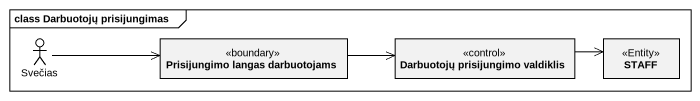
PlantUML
@startuml
mainframe class Darbuotojų prisijungimas
allowmixing
hide circle
hide empty members
actor Svečias
class "Prisijungimo langas darbuotojams" as Prisijungimo_langas <<boundary>>
class "Darbuotojų prisijungimo valdiklis" as Darbuotojų_prisijungimo <<control>>
class STAFF <<Entity>>
Svečias -right-> Prisijungimo_langas
Prisijungimo_langas -right-> Darbuotojų_prisijungimo
Darbuotojų_prisijungimo -right-> STAFF
@enduml
